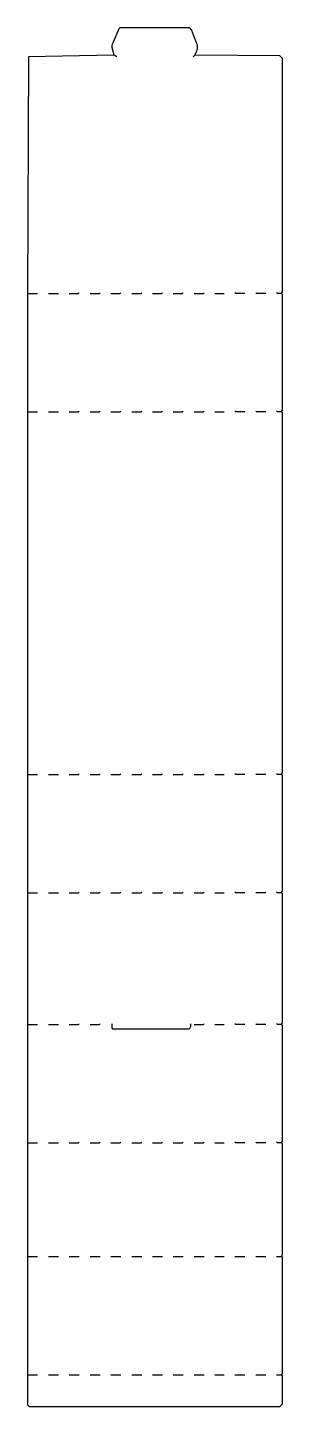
# Model space of a CAD drawing. Extents: x 17 to 323, y 85 to 1739.
import ezdxf

# ---------------------------------------------------------------- set-up
doc = ezdxf.new("R2010")
doc.units = 0
doc.layers.get('0').update_dxf_attribs({"linetype": 'CONTINUOUS'})

msp = doc.modelspace()

# ---------------------------------------------------------------- linework, layer by layer
at = {"color": 250, "linetype": 'CONTINUOUS'}
for points in [[(121, 1706), (119.2, 1712.1, -0.261609), (120.3, 1721.9), (127, 1738), (128, 1739), (211, 1739), (214, 1736), (218.7, 1722.9), (219.3, 1721.1, -0.298601), (218.3, 1707.9), (218, 1706)], [(118, 544), (118, 539), (119, 538), (211, 538, 0.298175), (213, 544)]]:
    msp.add_lwpolyline(points, format="xyb", dxfattribs=at)
for points in [[(124, 1704), (121, 1706), (120.1, 1705.8), (18, 1704), (17, 1420), (17, 1278), (17, 843), (17, 701), (17, 543), (17, 401), (17, 265), (17, 123), (17, 87), (19, 85), (320, 85), (322, 87), (323, 88), (323, 122), (322, 123), (322.2, 123.9), (323, 125), (323, 264), (322, 265), (322.2, 265.9), (323, 267), (323, 400), (322, 401), (322.2, 401.9), (323, 403), (323, 542), (322, 543), (322.2, 543.9), (323, 545), (323, 700), (322, 701), (322.2, 701.9), (323, 703), (323, 842), (322, 843), (322.2, 843.9), (323, 845), (323, 1277), (322, 1278), (322.2, 1278.9), (323, 1280), (323, 1419), (322, 1420), (322.2, 1420.9), (323, 1422), (323, 1702), (320, 1705), (218, 1706), (216, 1704)], [(17, 265), (29, 265)], [(42, 265), (54, 265)], [(67, 265), (79, 265)], [(92, 265), (104, 265)], [(117, 265), (129, 265)], [(142, 265), (154, 265)], [(167, 265), (179, 265)], [(192, 265), (204, 265)], [(217, 265), (229, 265)], [(242, 265), (253, 265)], [(266, 265), (278, 265)], [(291, 265), (303, 265)], [(17, 123), (29, 123)], [(42, 123), (54, 123)], [(67, 123), (79, 123)], [(92, 123), (104, 123)], [(117, 123), (129, 123)], [(142, 123), (154, 123)], [(167, 123), (179, 123)], [(192, 123), (204, 123)], [(217, 123), (229, 123)], [(242, 123), (253, 123)], [(266, 123), (278, 123)], [(291, 123), (303, 123)]]:
    msp.add_lwpolyline(points, dxfattribs=at)
at = {"color": 251, "linetype": 'CONTINUOUS'}
for points in [[(17, 1420), (29, 1420)], [(42, 1420), (54, 1420)], [(242, 1420), (253, 1420)], [(322, 1420), (317, 1420), (316, 1421)], [(17, 1278), (29, 1278)], [(42, 1278), (54, 1278)], [(242, 1278), (253, 1278)], [(322, 1278), (317, 1278), (316, 1279)], [(322, 843), (317, 843), (316, 844)], [(17, 843), (29, 843)], [(42, 843), (54, 843)], [(242, 843), (253, 843)], [(17, 701), (29, 701)], [(42, 701), (54, 701)], [(242, 701), (253, 701)], [(322, 701), (317, 701), (316, 702)], [(17, 543), (29, 543)], [(42, 543), (54, 543)], [(242, 543), (253, 543)], [(322, 543), (317, 543), (316, 544)], [(17, 401), (29, 401)], [(42, 401), (54, 401)], [(242, 401), (253, 401)], [(322, 401), (317, 401), (316, 402)]]:
    msp.add_lwpolyline(points, dxfattribs=at)
at = {"color": 252, "linetype": 'CONTINUOUS'}
for points in [[(67, 1420), (78, 1420), (79, 1421)], [(92, 1420), (103, 1420), (104, 1421)], [(117, 1420), (128, 1420), (129, 1421)], [(142, 1420), (153, 1420), (154, 1421)], [(167, 1420), (178, 1420), (179, 1421)], [(192, 1420), (203, 1420), (204, 1421)], [(217, 1420), (228, 1420), (229, 1421)], [(278, 1420), (267, 1420), (266, 1421)], [(303, 1420), (292, 1420), (291, 1421)], [(67, 1278), (78, 1278), (79, 1279)], [(92, 1278), (103, 1278), (104, 1279)], [(117, 1278), (128, 1278), (129, 1279)], [(142, 1278), (153, 1278), (154, 1279)], [(167, 1278), (178, 1278), (179, 1279)], [(192, 1278), (203, 1278), (204, 1279)], [(217, 1278), (228, 1278), (229, 1279)], [(278, 1278), (267, 1278), (266, 1279)], [(303, 1278), (292, 1278), (291, 1279)], [(67, 843), (78, 843), (79, 844)], [(92, 843), (103, 843), (104, 844)], [(117, 843), (128, 843), (129, 844)], [(142, 843), (153, 843), (154, 844)], [(167, 843), (178, 843), (179, 844)], [(192, 843), (203, 843), (204, 844)], [(217, 843), (228, 843), (229, 844)], [(278, 843), (267, 843), (266, 844)], [(303, 843), (292, 843), (291, 844)], [(67, 701), (78, 701), (79, 702)], [(92, 701), (103, 701), (104, 702)], [(117, 701), (128, 701), (129, 702)], [(142, 701), (153, 701), (154, 702)], [(167, 701), (178, 701), (179, 702)], [(192, 701), (203, 701), (204, 702)], [(217, 701), (228, 701), (229, 702)], [(278, 701), (267, 701), (266, 702)], [(303, 701), (292, 701), (291, 702)], [(67, 543), (78, 543), (79, 544)], [(92, 543), (103, 543), (104, 544)], [(217, 543), (228, 543), (229, 544)], [(278, 543), (267, 543), (266, 544)], [(303, 543), (292, 543), (291, 544)], [(67, 401), (78, 401), (79, 402)], [(92, 401), (103, 401), (104, 402)], [(117, 401), (128, 401), (129, 402)], [(142, 401), (153, 401), (154, 402)], [(167, 401), (178, 401), (179, 402)], [(192, 401), (203, 401), (204, 402)], [(217, 401), (228, 401), (229, 402)], [(278, 401), (267, 401), (266, 402)], [(303, 401), (292, 401), (291, 402)]]:
    msp.add_lwpolyline(points, dxfattribs=at)
at = {"color": 247, "linetype": 'CONTINUOUS'}
for points in [[(316, 265), (322, 265)], [(316, 123), (322, 123)]]:
    msp.add_lwpolyline(points, dxfattribs=at)

doc.saveas('drawing.dxf')
